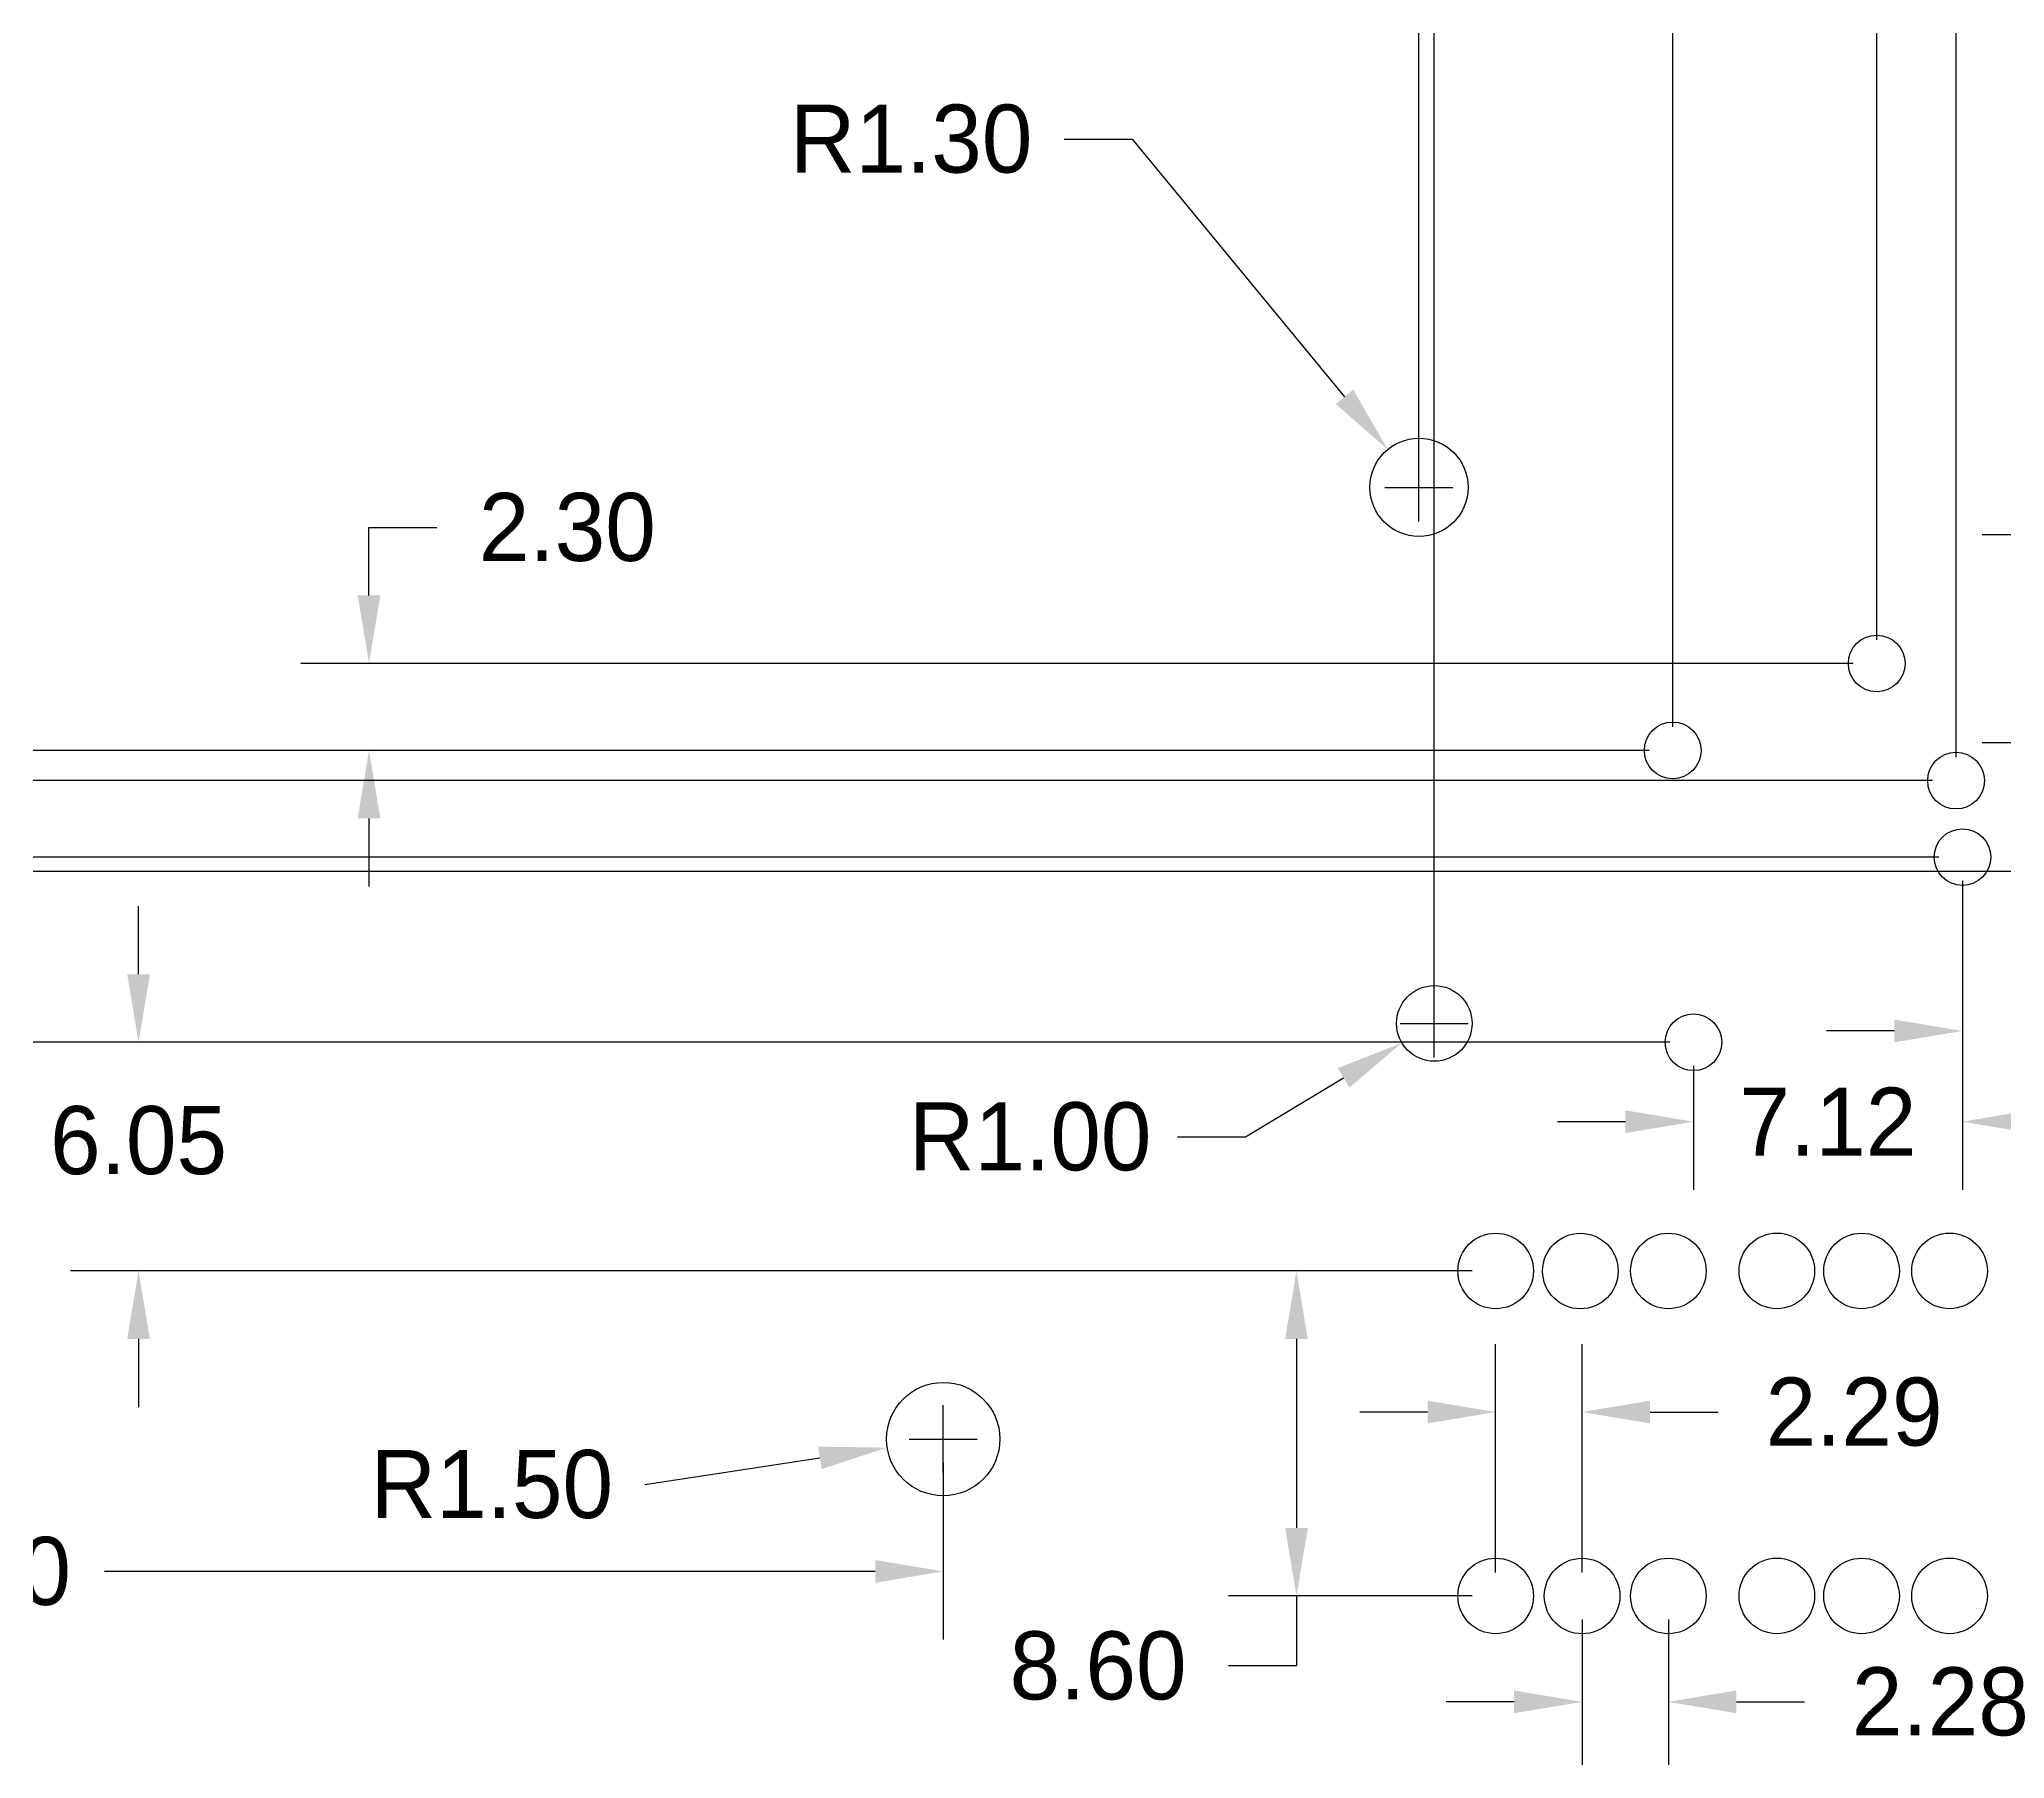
# Model space of a CAD drawing. Extents: x -8 to 251, y -10 to 232.
# Drawn here: x 32.1 to 84.1, y 72.5 to 118 of the extents above; entities that cross this region are included whole.
import ezdxf

# ---------------------------------------------------------------- set-up
doc = ezdxf.new("R2010")
doc.units = 0
doc.header["$MEASUREMENT"] = 0
doc.layers.get('0').update_dxf_attribs({"linetype": 'CONTINUOUS'})
doc.layers.get('Defpoints').update_dxf_attribs({"linetype": 'CONTINUOUS'})
doc.layers.add('BOARDOUTLINE', color=7, linetype='CONTINUOUS')
doc.dimstyles.new('Annotative', dxfattribs={"dimtxt": 0.18, "dimasz": 0.18, "dimexe": 0.18, "dimexo": 0.0625, "dimgap": 0.09, "dimtad": 0, "dimtih": 1, "dimtoh": 1, "dimzin": 0, "dimdsep": 46, "dimtxsty": 'Standard', "dimcen": 0.09, "dimadec": 0, "dimazin": 0, "dimtfac": 1, "dimtofl": 0, "dimtmove": 0, "dimatfit": 3, "dimfxl": 1, "dimtolj": 1, "dimtzin": 0, "dimarcsym": 0})

# ---------------------------------------------------------------- blocks, each defined once
blk = doc.blocks.new('ROUND_160')
blk.add_circle((0, 0), 1.5)
blk = doc.blocks.new('ROUND_19')
blk.add_circle((0, 0), 1.3)
blk = doc.blocks.new('ROUND_135')
blk.add_circle((0, 0), 1)
blk = doc.blocks.new('*D43')
at = {"color": 0, "linetype": 'Continuous', "lineweight": -2}
for p, q in [((82.81, 99.049), (82.81, 205.098)), ((90.41, 105.549), (90.41, 205.098)), ((81.01, 203.298), (79.21, 203.298)), ((92.21, 203.298), (94.01, 203.298))]:
    blk.add_line(p, q, dxfattribs=at)
at = {"color": 0, "linetype": 'Continuous'}
for points in [[(81.01, 203.598), (81.01, 202.998), (82.81, 203.298)], [(92.21, 203.598), (92.21, 202.998), (90.41, 203.298)]]:
    blk.add_solid(points, dxfattribs=at)
at = {"layer": 'Defpoints', "color": 0, "linetype": 'Continuous'}
for p in [(90.41, 203.298), (90.41, 104.924), (82.81, 98.424)]:
    blk.add_point(p, dxfattribs=at)
at = {"color": 0, "linetype": 'Continuous', "insert": (86.61, 203.298), "char_height": 1.8, "attachment_point": 5}
blk.add_mtext('\\A1;7.60', dxfattribs=at)
blk = doc.blocks.new('*D44')
at = {"color": 0, "linetype": 'Continuous', "lineweight": -2}
for p, q in [((80.71, 102.149), (80.71, 210.952)), ((82.81, 99.049), (82.81, 210.952)), ((78.91, 209.152), (77.11, 209.152)), ((84.61, 209.152), (87.425, 209.152))]:
    blk.add_line(p, q, dxfattribs=at)
at = {"color": 0, "linetype": 'Continuous'}
for points in [[(78.91, 209.452), (78.91, 208.852), (80.71, 209.152)], [(84.61, 209.452), (84.61, 208.852), (82.81, 209.152)]]:
    blk.add_solid(points, dxfattribs=at)
at = {"layer": 'Defpoints', "color": 0, "linetype": 'Continuous'}
for p in [(82.81, 209.152), (80.71, 101.524), (82.81, 98.424)]:
    blk.add_point(p, dxfattribs=at)
at = {"color": 0, "linetype": 'Continuous', "insert": (90.575, 209.152), "char_height": 1.8, "attachment_point": 5}
blk.add_mtext('\\A1;2.10', dxfattribs=at)
blk = doc.blocks.new('*D45')
at = {"color": 0, "linetype": 'Continuous', "lineweight": -2}
for p, q in [((75.31, 99.849), (75.31, 217.256)), ((80.71, 102.149), (80.71, 217.256)), ((73.51, 215.456), (71.71, 215.456)), ((82.51, 215.456), (84.31, 215.456))]:
    blk.add_line(p, q, dxfattribs=at)
at = {"color": 0, "linetype": 'Continuous'}
for points in [[(73.51, 215.756), (73.51, 215.156), (75.31, 215.456)], [(82.51, 215.756), (82.51, 215.156), (80.71, 215.456)]]:
    blk.add_solid(points, dxfattribs=at)
at = {"layer": 'Defpoints', "color": 0, "linetype": 'Continuous'}
for p in [(80.71, 215.456), (80.71, 101.524), (75.31, 99.224)]:
    blk.add_point(p, dxfattribs=at)
at = {"color": 0, "linetype": 'Continuous', "insert": (87.76, 215.456), "char_height": 1.8, "attachment_point": 5}
blk.add_mtext('\\A1;5.40', dxfattribs=at)
blk = doc.blocks.new('*D48')
at = {"color": 0, "linetype": 'Continuous', "lineweight": -2}
for p, q in [((82.98, 95.775), (82.98, 90)), ((92.53, 95.399), (92.53, 90)), ((81.18, 91.8), (79.38, 91.8)), ((94.33, 91.8), (96.13, 91.8))]:
    blk.add_line(p, q, dxfattribs=at)
at = {"color": 0, "linetype": 'Continuous'}
for points in [[(81.18, 92.1), (81.18, 91.5), (82.98, 91.8)], [(94.33, 92.1), (94.33, 91.5), (92.53, 91.8)]]:
    blk.add_solid(points, dxfattribs=at)
at = {"layer": 'Defpoints', "color": 0, "linetype": 'Continuous'}
for p in [(82.98, 96.4), (92.53, 96.024), (92.53, 91.8)]:
    blk.add_point(p, dxfattribs=at)
at = {"color": 0, "linetype": 'Continuous', "insert": (87.3, 91.8), "char_height": 1.8, "attachment_point": 5}
blk.add_mtext('\\A1;9.55', dxfattribs=at)
blk = doc.blocks.new('*D49')
at = {"color": 0, "linetype": 'Continuous', "lineweight": -2}
for p, q in [((82.98, 95.775), (82.98, 87.6)), ((75.86, 90.875), (75.86, 87.6)), ((74.06, 89.4), (72.26, 89.4)), ((84.78, 89.4), (86.58, 89.4))]:
    blk.add_line(p, q, dxfattribs=at)
at = {"color": 0, "linetype": 'Continuous'}
for points in [[(74.06, 89.7), (74.06, 89.1), (75.86, 89.4)], [(84.78, 89.7), (84.78, 89.1), (82.98, 89.4)]]:
    blk.add_solid(points, dxfattribs=at)
at = {"layer": 'Defpoints', "color": 0, "linetype": 'Continuous'}
for p in [(82.98, 96.4), (75.86, 91.5), (82.98, 89.4)]:
    blk.add_point(p, dxfattribs=at)
at = {"color": 0, "linetype": 'Continuous', "insert": (79.42, 89.4), "char_height": 1.8, "attachment_point": 5}
blk.add_mtext('\\A1;7.12', dxfattribs=at)
blk = doc.blocks.new('*D50')
at = {"color": 0, "linetype": 'Continuous', "lineweight": -2}
for p, q in [((68.594, 106.81), (68.594, 222.113)), ((75.31, 99.849), (75.31, 222.113)), ((70.394, 220.313), (73.51, 220.313)), ((75.31, 220.313), (77.11, 220.313))]:
    blk.add_line(p, q, dxfattribs=at)
at = {"color": 0, "linetype": 'Continuous'}
for points in [[(70.394, 220.613), (70.394, 220.013), (68.594, 220.313)], [(73.51, 220.613), (73.51, 220.013), (75.31, 220.313)]]:
    blk.add_solid(points, dxfattribs=at)
at = {"layer": 'Defpoints', "color": 0, "linetype": 'Continuous'}
for p in [(75.31, 220.313), (68.594, 106.185), (75.31, 99.224)]:
    blk.add_point(p, dxfattribs=at)
at = {"color": 0, "linetype": 'Continuous', "insert": (80.71, 220.313), "char_height": 1.8, "attachment_point": 5}
blk.add_mtext('\\A1;6.72', dxfattribs=at)
blk = doc.blocks.new('*D51')
at = {"color": 0, "linetype": 'Continuous', "lineweight": -2}
for p, q in [((5, 146.125), (5, 222.057)), ((68.594, 106.81), (68.594, 222.057)), ((6.8, 220.257), (33.732, 220.257)), ((66.794, 220.257), (42.732, 220.257))]:
    blk.add_line(p, q, dxfattribs=at)
at = {"color": 0, "linetype": 'Continuous'}
for points in [[(6.8, 220.557), (6.8, 219.957), (5, 220.257)], [(66.794, 220.557), (66.794, 219.957), (68.594, 220.257)]]:
    blk.add_solid(points, dxfattribs=at)
at = {"layer": 'Defpoints', "color": 0, "linetype": 'Continuous'}
for p in [(5, 220.257), (5, 145.5), (68.594, 106.185)]:
    blk.add_point(p, dxfattribs=at)
at = {"color": 0, "linetype": 'Continuous', "insert": (38.232, 220.257), "char_height": 1.8, "attachment_point": 5}
blk.add_mtext('\\A1;63.59', dxfattribs=at)
blk = doc.blocks.new('*D52')
at = {"color": 0, "linetype": 'Continuous', "lineweight": -2}
for p, q in [((5, 88.575), (5, 75.7)), ((56, 80.375), (56, 75.7)), ((6.8, 77.5), (26, 77.5)), ((54.2, 77.5), (33.8, 77.5))]:
    blk.add_line(p, q, dxfattribs=at)
at = {"color": 0, "linetype": 'Continuous'}
for points in [[(6.8, 77.8), (6.8, 77.2), (5, 77.5)], [(54.2, 77.8), (54.2, 77.2), (56, 77.5)]]:
    blk.add_solid(points, dxfattribs=at)
at = {"layer": 'Defpoints', "color": 0, "linetype": 'Continuous'}
for p in [(5, 89.2), (56, 81), (5, 77.5)]:
    blk.add_point(p, dxfattribs=at)
at = {"color": 0, "linetype": 'Continuous', "insert": (29.9, 77.5), "char_height": 1.8, "attachment_point": 5}
blk.add_mtext('\\A1;51.00', dxfattribs=at)
blk = doc.blocks.new('*D69')
at = {"color": 0, "linetype": 'Continuous', "lineweight": -2}
for p, q in [((68.594, 106.81), (68.594, 210.458)), ((69, 92.625), (69, 210.458)), ((66.794, 208.658), (64.787, 208.658)), ((70.8, 208.658), (72.6, 208.658))]:
    blk.add_line(p, q, dxfattribs=at)
at = {"color": 0, "linetype": 'Continuous'}
for points in [[(66.794, 208.958), (66.794, 208.358), (68.594, 208.658)], [(70.8, 208.958), (70.8, 208.358), (69, 208.658)]]:
    blk.add_solid(points, dxfattribs=at)
at = {"layer": 'Defpoints', "color": 0, "linetype": 'Continuous'}
for p in [(68.594, 208.658), (68.594, 106.185), (69, 92)]:
    blk.add_point(p, dxfattribs=at)
at = {"color": 0, "linetype": 'Continuous', "insert": (61.637, 208.658), "char_height": 1.8, "attachment_point": 5}
blk.add_mtext('\\A1;0.41', dxfattribs=at)
blk = doc.blocks.new('*D70')
at = {"color": 0, "linetype": 'Continuous', "lineweight": -2}
for p, q in [((69.999, 85.45), (63.55, 85.45)), ((65.35, 83.65), (65.35, 78.65)), ((69.999, 76.85), (63.55, 76.85)), ((65.35, 76.85), (65.35, 75)), ((65.35, 75), (63.55, 75))]:
    blk.add_line(p, q, dxfattribs=at)
at = {"color": 0, "linetype": 'Continuous'}
for points in [[(65.05, 83.65), (65.65, 83.65), (65.35, 85.45)], [(65.05, 78.65), (65.65, 78.65), (65.35, 76.85)]]:
    blk.add_solid(points, dxfattribs=at)
at = {"layer": 'Defpoints', "color": 0, "linetype": 'Continuous'}
for p in [(70.624, 85.45), (65.35, 76.85), (70.624, 76.85)]:
    blk.add_point(p, dxfattribs=at)
at = {"color": 0, "linetype": 'Continuous', "insert": (60.1, 75), "char_height": 1.8, "attachment_point": 5}
blk.add_mtext('\\A1;8.60', dxfattribs=at)
blk = doc.blocks.new('*D71')
at = {"color": 0, "linetype": 'Continuous', "lineweight": -2}
for p, q in [((70.624, 77.475), (70.624, 83.516)), ((72.912, 77.473), (72.912, 83.516)), ((68.824, 81.716), (67.024, 81.716)), ((74.712, 81.716), (76.512, 81.716))]:
    blk.add_line(p, q, dxfattribs=at)
at = {"color": 0, "linetype": 'Continuous'}
for points in [[(68.824, 82.016), (68.824, 81.416), (70.624, 81.716)], [(74.712, 82.016), (74.712, 81.416), (72.912, 81.716)]]:
    blk.add_solid(points, dxfattribs=at)
at = {"layer": 'Defpoints', "color": 0, "linetype": 'Continuous'}
for p in [(72.912, 81.716), (70.624, 76.85), (72.912, 76.848)]:
    blk.add_point(p, dxfattribs=at)
at = {"color": 0, "linetype": 'Continuous', "insert": (80.112, 81.716), "char_height": 1.8, "attachment_point": 5}
blk.add_mtext('\\A1;2.29', dxfattribs=at)
blk = doc.blocks.new('*D72')
at = {"color": 0, "linetype": 'Continuous', "lineweight": -2}
for p, q in [((72.912, 76.223), (72.912, 72.248)), ((75.196, 76.225), (75.196, 72.248)), ((71.112, 74.048), (69.312, 74.048)), ((76.996, 74.048), (78.796, 74.048))]:
    blk.add_line(p, q, dxfattribs=at)
at = {"color": 0, "linetype": 'Continuous'}
for points in [[(71.112, 74.348), (71.112, 73.748), (72.912, 74.048)], [(76.996, 74.348), (76.996, 73.748), (75.196, 74.048)]]:
    blk.add_solid(points, dxfattribs=at)
at = {"layer": 'Defpoints', "color": 0, "linetype": 'Continuous'}
for p in [(72.912, 76.848), (75.196, 76.85), (75.196, 74.048)]:
    blk.add_point(p, dxfattribs=at)
at = {"color": 0, "linetype": 'Continuous', "insert": (82.396, 74.048), "char_height": 1.8, "attachment_point": 5}
blk.add_mtext('\\A1;2.28', dxfattribs=at)
blk = doc.blocks.new('*D75')
at = {"color": 0, "linetype": 'Continuous', "lineweight": -2}
for p, q in [((34.7, 93.3), (34.7, 95.1)), ((75.235, 91.5), (32.9, 91.5)), ((69.999, 85.45), (32.9, 85.45)), ((34.7, 83.65), (34.7, 81.85))]:
    blk.add_line(p, q, dxfattribs=at)
at = {"color": 0, "linetype": 'Continuous'}
for points in [[(34.4, 93.3), (35, 93.3), (34.7, 91.5)], [(34.4, 83.65), (35, 83.65), (34.7, 85.45)]]:
    blk.add_solid(points, dxfattribs=at)
at = {"layer": 'Defpoints', "color": 0, "linetype": 'Continuous'}
for p in [(75.86, 91.5), (34.7, 85.45), (70.624, 85.45)]:
    blk.add_point(p, dxfattribs=at)
at = {"color": 0, "linetype": 'Continuous', "insert": (34.7, 88.9), "char_height": 1.8, "attachment_point": 5}
blk.add_mtext('\\A1;6.05', dxfattribs=at)
blk = doc.blocks.new('*D76')
at = {"color": 0, "linetype": 'Continuous', "lineweight": -2}
for p, q in [((29.2, 97.824), (29.2, 99.624)), ((91.905, 96.024), (27.4, 96.024)), ((75.235, 91.5), (27.4, 91.5)), ((29.2, 89.7), (29.2, 87.9))]:
    blk.add_line(p, q, dxfattribs=at)
at = {"color": 0, "linetype": 'Continuous'}
for points in [[(28.9, 97.824), (29.5, 97.824), (29.2, 96.024)], [(28.9, 89.7), (29.5, 89.7), (29.2, 91.5)]]:
    blk.add_solid(points, dxfattribs=at)
at = {"layer": 'Defpoints', "color": 0, "linetype": 'Continuous'}
for p in [(92.53, 96.024), (29.2, 91.5), (75.86, 91.5)]:
    blk.add_point(p, dxfattribs=at)
at = {"color": 0, "linetype": 'Continuous', "insert": (29.2, 93.762), "char_height": 1.8, "attachment_point": 5}
blk.add_mtext('\\A1;4.52', dxfattribs=at)
blk = doc.blocks.new('*D77')
at = {"color": 0, "linetype": 'Continuous', "lineweight": -2}
for p, q in [((22.55, 98.2), (22.55, 100)), ((82.355, 96.4), (20.75, 96.4)), ((91.905, 96.024), (20.75, 96.024)), ((22.55, 94.224), (22.55, 90.1)), ((22.55, 90.1), (20.75, 90.1))]:
    blk.add_line(p, q, dxfattribs=at)
at = {"color": 0, "linetype": 'Continuous'}
for points in [[(22.25, 98.2), (22.85, 98.2), (22.55, 96.4)], [(22.25, 94.224), (22.85, 94.224), (22.55, 96.024)]]:
    blk.add_solid(points, dxfattribs=at)
at = {"layer": 'Defpoints', "color": 0, "linetype": 'Continuous'}
for p in [(82.98, 96.4), (22.55, 96.024), (92.53, 96.024)]:
    blk.add_point(p, dxfattribs=at)
at = {"color": 0, "linetype": 'Continuous', "insert": (17.3, 90.1), "char_height": 1.8, "attachment_point": 5}
blk.add_mtext('\\A1;0.38', dxfattribs=at)
blk = doc.blocks.new('*D78')
at = {"color": 0, "linetype": 'Continuous', "lineweight": -2}
for p, q in [((16.95, 100.224), (16.95, 102.6)), ((16.95, 102.6), (18.75, 102.6)), ((82.185, 98.424), (15.15, 98.424)), ((82.355, 96.4), (15.15, 96.4)), ((16.95, 94.6), (16.95, 92.8))]:
    blk.add_line(p, q, dxfattribs=at)
at = {"color": 0, "linetype": 'Continuous'}
for points in [[(16.65, 100.224), (17.25, 100.224), (16.95, 98.424)], [(16.65, 94.6), (17.25, 94.6), (16.95, 96.4)]]:
    blk.add_solid(points, dxfattribs=at)
at = {"layer": 'Defpoints', "color": 0, "linetype": 'Continuous'}
for p in [(16.95, 98.424), (82.81, 98.424), (82.98, 96.4)]:
    blk.add_point(p, dxfattribs=at)
at = {"color": 0, "linetype": 'Continuous', "insert": (22.2, 102.6), "char_height": 1.8, "attachment_point": 5}
blk.add_mtext('\\A1;2.02', dxfattribs=at)
blk = doc.blocks.new('*D79')
at = {"color": 0, "linetype": 'Continuous', "lineweight": -2}
for p, q in [((7.5, 101.024), (7.5, 102.824)), ((7.5, 102.824), (9.3, 102.824)), ((74.685, 99.224), (5.7, 99.224)), ((82.185, 98.424), (5.7, 98.424)), ((7.5, 96.624), (7.5, 94.824))]:
    blk.add_line(p, q, dxfattribs=at)
at = {"color": 0, "linetype": 'Continuous'}
for points in [[(7.2, 101.024), (7.8, 101.024), (7.5, 99.224)], [(7.2, 96.624), (7.8, 96.624), (7.5, 98.424)]]:
    blk.add_solid(points, dxfattribs=at)
at = {"layer": 'Defpoints', "color": 0, "linetype": 'Continuous'}
for p in [(7.5, 99.224), (75.31, 99.224), (82.81, 98.424)]:
    blk.add_point(p, dxfattribs=at)
at = {"color": 0, "linetype": 'Continuous', "insert": (12.6, 102.824), "char_height": 1.8, "attachment_point": 5}
blk.add_mtext('\\A1;0.80', dxfattribs=at)
blk = doc.blocks.new('*D83')
at = {"color": 0, "linetype": 'Continuous', "lineweight": -2}
for p, q in [((85.3, 104.924), (85.3, 106.724)), ((85.3, 106.724), (87.1, 106.724)), ((89.785, 104.924), (83.5, 104.924)), ((85.3, 101.224), (85.3, 103.124)), ((93.335, 99.424), (83.5, 99.424))]:
    blk.add_line(p, q, dxfattribs=at)
at = {"color": 0, "linetype": 'Continuous'}
for points in [[(85, 103.124), (85.6, 103.124), (85.3, 104.924)], [(85, 101.224), (85.6, 101.224), (85.3, 99.424)]]:
    blk.add_solid(points, dxfattribs=at)
at = {"layer": 'Defpoints', "color": 0, "linetype": 'Continuous'}
for p in [(85.3, 104.924), (90.41, 104.924), (93.96, 99.424)]:
    blk.add_point(p, dxfattribs=at)
at = {"color": 0, "linetype": 'Continuous', "insert": (90.55, 106.724), "char_height": 1.8, "attachment_point": 5}
blk.add_mtext('\\A1;5.50', dxfattribs=at)
blk = doc.blocks.new('*D85')
at = {"color": 0, "linetype": 'Continuous', "lineweight": -2}
for p, q in [((40.8, 103.324), (40.8, 105.124)), ((40.8, 105.124), (42.6, 105.124)), ((80.085, 101.524), (39, 101.524)), ((74.685, 99.224), (39, 99.224)), ((40.8, 97.424), (40.8, 95.624))]:
    blk.add_line(p, q, dxfattribs=at)
at = {"color": 0, "linetype": 'Continuous'}
for points in [[(40.5, 103.324), (41.1, 103.324), (40.8, 101.524)], [(40.5, 97.424), (41.1, 97.424), (40.8, 99.224)]]:
    blk.add_solid(points, dxfattribs=at)
at = {"layer": 'Defpoints', "color": 0, "linetype": 'Continuous'}
for p in [(40.8, 101.524), (80.71, 101.524), (75.31, 99.224)]:
    blk.add_point(p, dxfattribs=at)
at = {"color": 0, "linetype": 'Continuous', "insert": (46.05, 105.124), "char_height": 1.8, "attachment_point": 5}
blk.add_mtext('\\A1;2.30', dxfattribs=at)
blk = doc.blocks.new('*D89')
at = {"color": 0, "linetype": 'Continuous', "lineweight": -2}
for p, q in [((56, 80.1), (56, 81.9)), ((55.1, 81), (56.9, 81)), ((48.1, 79.8), (52.737, 80.504))]:
    blk.add_line(p, q, dxfattribs=at)
at = {"color": 0, "linetype": 'Continuous'}
blk.add_solid([(52.692, 80.801), (52.782, 80.208), (54.517, 80.775)], dxfattribs=at)
at = {"layer": 'Defpoints', "color": 0, "linetype": 'Continuous'}
for p in [(54.517, 80.775), (56, 81)]:
    blk.add_point(p, dxfattribs=at)
at = {"color": 0, "linetype": 'Continuous', "insert": (44.05, 79.8), "char_height": 1.8, "attachment_point": 5}
blk.add_mtext('\\A1;R1.50', dxfattribs=at)
blk = doc.blocks.new('*D91')
at = {"color": 0, "linetype": 'Continuous', "lineweight": -2}
for p, q in [((69, 91.1), (69, 92.9)), ((68.1, 92), (69.9, 92)), ((64, 89), (66.599, 90.559)), ((62.2, 89), (64, 89))]:
    blk.add_line(p, q, dxfattribs=at)
at = {"color": 0, "linetype": 'Continuous'}
blk.add_solid([(66.445, 90.817), (66.753, 90.302), (68.143, 91.486)], dxfattribs=at)
at = {"layer": 'Defpoints', "color": 0, "linetype": 'Continuous'}
for p in [(69, 92), (68.143, 91.486)]:
    blk.add_point(p, dxfattribs=at)
at = {"color": 0, "linetype": 'Continuous', "insert": (58.3, 89), "char_height": 1.8, "attachment_point": 5}
blk.add_mtext('\\A1;R1.00', dxfattribs=at)
blk = doc.blocks.new('*D92')
at = {"color": 0, "linetype": 'Continuous', "lineweight": -2}
for p, q in [((59.2, 115.4), (61, 115.4)), ((61, 115.4), (66.623, 108.577)), ((68.594, 105.285), (68.594, 107.085)), ((67.694, 106.185), (69.494, 106.185))]:
    blk.add_line(p, q, dxfattribs=at)
at = {"color": 0, "linetype": 'Continuous'}
blk.add_solid([(66.854, 108.768), (66.391, 108.387), (67.767, 107.188)], dxfattribs=at)
at = {"layer": 'Defpoints', "color": 0, "linetype": 'Continuous'}
for p in [(67.767, 107.188), (68.594, 106.185)]:
    blk.add_point(p, dxfattribs=at)
at = {"color": 0, "linetype": 'Continuous', "insert": (55.15, 115.4), "char_height": 1.8, "attachment_point": 5}
blk.add_mtext('\\A1;R1.30', dxfattribs=at)

msp = doc.modelspace()

# ---------------------------------------------------------------- linework, layer by layer
for centre, radius in [((80.71, 101.524), 0.75), ((75.31, 99.224), 0.75), ((82.81, 98.424), 0.75), ((82.98, 96.4), 0.75), ((75.86, 91.5), 0.75), ((70.624, 85.45), 1), ((72.867, 85.448), 1), ((75.196, 85.45), 1), ((78.067, 85.452), 1), ((80.31, 85.45), 1), ((82.639, 85.452), 1), ((70.624, 76.85), 1), ((72.912, 76.848), 1), ((75.196, 76.85), 1), ((78.067, 76.852), 1), ((80.31, 76.85), 1), ((82.639, 76.852), 1)]:
    msp.add_circle(centre, radius)

# ---------------------------------------------------------------- block references
at = {"layer": 'BOARDOUTLINE'}
for name, p in [('ROUND_19', (68.594, 106.185)), ('ROUND_135', (69, 92)), ('ROUND_160', (56, 81))]:
    msp.add_blockref(name, p, dxfattribs=at)

# ---------------------------------------------------------------- dimensions: what is measured, and where the dimension line sits
at = {"color": 1, "linetype": 'Continuous'}
for base, p1, p2, picture, middle in [((5, 220.257), (68.594, 106.185), (5, 145.5), '*D51', (38.232, 220.257)), ((82.81, 209.152), (80.71, 101.524), (82.81, 98.424), '*D44', (90.575, 209.152)), ((68.594, 208.658), (69, 92), (68.594, 106.185), '*D69', (61.637, 208.658)), ((92.53, 91.8), (82.98, 96.4), (92.53, 96.024), '*D48', (87.3, 91.8)), ((5, 77.5), (56, 81), (5, 89.2), '*D52', (29.9, 77.5))]:
    dim = msp.add_linear_dim(base=base, p1=p1, p2=p2, dimstyle='Annotative', dxfattribs=at)
    dim.commit()
    dim.dimension.update_dxf_attribs({"geometry": picture, "text_midpoint": middle, "dimtype": 160})
for base, p1, p2, picture, middle in [((75.31, 220.313), (68.594, 106.185), (75.31, 99.224), '*D50', (80.71, 220.313)), ((80.71, 215.456), (75.31, 99.224), (80.71, 101.524), '*D45', (87.76, 215.456)), ((90.41, 203.298), (82.81, 98.424), (90.41, 104.924), '*D43', (86.61, 203.298)), ((82.98, 89.4), (75.86, 91.5), (82.98, 96.4), '*D49', (79.42, 89.4)), ((72.912, 81.716), (70.624, 76.85), (72.912, 76.848), '*D71', (80.112, 81.716)), ((75.196, 74.048), (72.912, 76.848), (75.196, 76.85), '*D72', (82.396, 74.048))]:
    dim = msp.add_linear_dim(base=base, p1=p1, p2=p2, dimstyle='Annotative', dxfattribs=at)
    dim.commit()
    dim.dimension.update_dxf_attribs({"geometry": picture, "text_midpoint": middle})
at = {"color": 4, "linetype": 'Continuous'}
for center, mpoint, picture, middle in [((68.594, 106.185), (67.767, 107.188), '*D92', (55.15, 115.4)), ((69, 92), (68.143, 91.486), '*D91', (58.3, 89)), ((56, 81), (54.517, 80.775), '*D89', (48.1, 79.8))]:
    dim = msp.add_radius_dim(center=center, mpoint=mpoint, dimstyle='Annotative', dxfattribs=at)
    dim.commit()
    dim.dimension.update_dxf_attribs({"geometry": picture, "text_midpoint": middle, "dimtype": 164})
at = {"color": 1, "linetype": 'Continuous'}
for base, p1, p2, picture, middle in [((85.3, 104.924), (93.96, 99.424), (90.41, 104.924), '*D83', (90.55, 106.724)), ((40.8, 101.524), (75.31, 99.224), (80.71, 101.524), '*D85', (46.05, 105.124))]:
    dim = msp.add_linear_dim(base=base, p1=p1, p2=p2, angle=90, dimstyle='Annotative', dxfattribs=at)
    dim.commit()
    dim.dimension.update_dxf_attribs({"geometry": picture, "text_midpoint": middle})
for base, p1, p2, picture, middle in [((7.5, 99.224), (82.81, 98.424), (75.31, 99.224), '*D79', (12.6, 102.824)), ((16.95, 98.424), (82.98, 96.4), (82.81, 98.424), '*D78', (22.2, 102.6)), ((22.55, 96.024), (82.98, 96.4), (92.53, 96.024), '*D77', (17.3, 90.1)), ((29.2, 91.5), (92.53, 96.024), (75.86, 91.5), '*D76', (29.2, 93.762)), ((34.7, 85.45), (75.86, 91.5), (70.624, 85.45), '*D75', (34.7, 88.9)), ((65.35, 76.85), (70.624, 85.45), (70.624, 76.85), '*D70', (60.1, 75))]:
    dim = msp.add_linear_dim(base=base, p1=p1, p2=p2, angle=90, dimstyle='Annotative', dxfattribs=at)
    dim.commit()
    dim.dimension.update_dxf_attribs({"geometry": picture, "text_midpoint": middle, "dimtype": 160})

doc.saveas('drawing.dxf')
